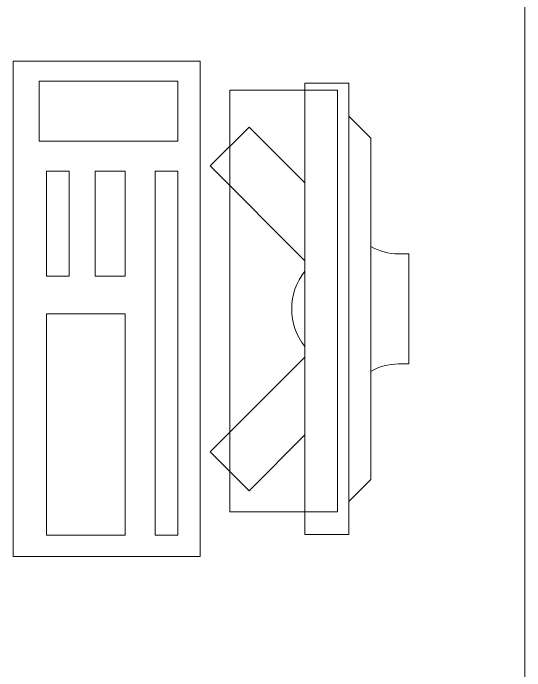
# Model space of a CAD drawing. Header units: millimetres. Extents: x -2143172 to 5255, y -610845 to 279739.
# Drawn here: x -1066567 to -1066102, y -581789 to -581192 of the extents above; entities that cross this region are included whole.
import ezdxf

# ---------------------------------------------------------------- set-up
doc = ezdxf.new("R2010")
doc.units = ezdxf.units.MM
doc.header["$LTSCALE"] = 30
doc.linetypes.add('HIDDEN', pattern=[9.525, 6.35, -3.175])
doc.layers.get('0').update_dxf_attribs({"lineweight": 5})
doc.layers.add('dims.', color=152, linetype='Continuous', lineweight=5)
doc.layers.add('LOADING', color=163, linetype='Continuous', lineweight=5)

# ---------------------------------------------------------------- blocks, each defined once
blk = doc.blocks.new('GF21043-P')
at = {"color": 0}
blk.add_line((0.8, 0.75), (-0.8, 0.75), dxfattribs=at)
blk = doc.blocks.new('ITCWLS1-P')
for p, q in [((-0.17, 0.45), (-0.17, 0)), ((-0.17, 0.45), (0, 0.45)), ((0, 0.45), (0, 0)), ((-0.14957, 0.43047), (-0.12914, 0.43047)), ((-0.12914, 0.43047), (-0.12914, 0.40893)), ((-0.26509, 0.43, 0), (-0.30509, 0.43, 0)), ((-0.30509, 0.43, 0), (-0.30509, 0.02, 0)), ((-0.26509, 0.43, 0), (-0.26509, 0.02, 0)), ((-0.32509, 0.38, 0), (-0.30509, 0.4, 0)), ((-0.32509, 0.38, 0), (-0.32509, 0.07, 0)), ((-0.32509, 0.07, 0), (-0.30509, 0.05, 0)), ((-0.30509, 0.02, 0), (-0.26509, 0.02, 0)), ((-0.17, 0), (0, 0))]:
    blk.add_line(p, q)
at = {"color": 8, "linetype": 'HIDDEN'}
for p, q in [((-0.197, 0.40939), (-0.295, 0.40939)), ((-0.295, 0.02639), (-0.295, 0.40939)), ((-0.197, 0.02639), (-0.197, 0.40939)), ((-0.197, 0.02639), (-0.295, 0.02639))]:
    blk.add_line(p, q, dxfattribs=at)
at = {"color": 1, "extrusion": (2.48281e-10, 3.18408e-10, -1)}
for p, q in [((-0.26509, 0.33952), (-0.21443, 0.39019)), ((-0.17907, 0.35483), (-0.21443, 0.39019)), ((-0.26509, 0.26881), (-0.17907, 0.35483))]:
    blk.add_line(p, q, dxfattribs=at)
at = {"color": 1}
for p, q in [((-0.35032, 0.275), (-0.35961, 0.275)), ((-0.35961, 0.175), (-0.35961, 0.275)), ((-0.35032, 0.175), (-0.35961, 0.175))]:
    blk.add_line(p, q, dxfattribs=at)
at = {"color": 1, "extrusion": (2.48281e-10, -3.18408e-10, -1)}
for p, q in [((-0.26509, 0.18119), (-0.17907, 0.09517)), ((-0.26509, 0.11048), (-0.21443, 0.05981)), ((-0.17907, 0.09517), (-0.21443, 0.05981))]:
    blk.add_line(p, q, dxfattribs=at)
blk.add_lwpolyline([(-0.12914, 0.40893), (-0.12914, 0.09996), (-0.14957, 0.09996), (-0.14957, 0.43047)])
for points in [[(-0.1019, 0.43047), (-0.03039, 0.43047), (-0.03039, 0.22944), (-0.1019, 0.22944)], [(-0.1019, 0.19536), (-0.07466, 0.19536), (-0.07466, 0.09996), (-0.1019, 0.09996)], [(-0.03039, 0.19536), (-0.05082, 0.19536), (-0.05082, 0.09996), (-0.03039, 0.09996)], [(-0.14957, 0.0727), (-0.02358, 0.0727), (-0.02358, 0.01818), (-0.14957, 0.01818)]]:
    blk.add_lwpolyline(points, close=True)
at = {"color": 250, "linetype": 'Continuous'}
for points in [[(-0.14957, 0.09997), (-0.14957, 0.09997), (-0.14957, 0.09997), (-0.14957, 0.09997), (-0.14957, 0.09997), (-0.14957, 0.09997), (-0.14957, 0.09997), (-0.14957, 0.09997), (-0.14957, 0.09997)], [(-0.14957, 0.09997), (-0.14957, 0.09997), (-0.14957, 0.09997), (-0.14957, 0.09997), (-0.14957, 0.09997), (-0.14957, 0.09997), (-0.14957, 0.09997), (-0.14957, 0.09997), (-0.14957, 0.09997), (-0.14957, 0.09997), (-0.14957, 0.09997), (-0.14957, 0.09997), (-0.14957, 0.09997), (-0.14957, 0.09997), (-0.14957, 0.09997), (-0.14957, 0.09997), (-0.14957, 0.09997), (-0.14957, 0.09997)], [(-0.14957, 0.09996), (-0.14957, 0.09996), (-0.14957, 0.09996), (-0.14957, 0.09996), (-0.14957, 0.09996), (-0.14957, 0.09996), (-0.14957, 0.09996), (-0.14957, 0.09996), (-0.14957, 0.09996), (-0.14957, 0.09996)], [(-0.14957, 0.09996), (-0.14957, 0.09996), (-0.14957, 0.09996), (-0.14957, 0.09996), (-0.14957, 0.09996), (-0.14957, 0.09996), (-0.14957, 0.09996)], [(-0.14957, 0.09997), (-0.14957, 0.09997), (-0.14957, 0.09997), (-0.14957, 0.09997), (-0.14957, 0.09997), (-0.14957, 0.09997), (-0.14957, 0.09997), (-0.14957, 0.09997), (-0.14957, 0.09997), (-0.14957, 0.09997)], [(-0.14957, 0.09997), (-0.14957, 0.09997), (-0.14957, 0.09997), (-0.14957, 0.09997), (-0.14957, 0.09997), (-0.14957, 0.09997), (-0.14957, 0.09997), (-0.14957, 0.09997), (-0.14957, 0.09997), (-0.14957, 0.09997), (-0.14957, 0.09997), (-0.14957, 0.09997), (-0.14957, 0.09997), (-0.14957, 0.09997), (-0.14957, 0.09997)], [(-0.14957, 0.09997), (-0.14957, 0.09997), (-0.14957, 0.09997), (-0.14957, 0.09997), (-0.14957, 0.09997), (-0.14957, 0.09997), (-0.14957, 0.09997), (-0.14957, 0.09997), (-0.14957, 0.09997), (-0.14957, 0.09997)], [(-0.14957, 0.09997), (-0.14957, 0.09997), (-0.14957, 0.09997), (-0.14957, 0.09997), (-0.14957, 0.09997), (-0.14957, 0.09997), (-0.14957, 0.09997), (-0.14957, 0.09997), (-0.14957, 0.09997), (-0.14957, 0.09997)], [(-0.14957, 0.09996), (-0.14957, 0.09996), (-0.14957, 0.09996), (-0.14957, 0.09996), (-0.14957, 0.09996), (-0.14957, 0.09996), (-0.14957, 0.09996), (-0.14957, 0.09996), (-0.14957, 0.09996), (-0.14957, 0.09996), (-0.14957, 0.09996), (-0.14957, 0.09996), (-0.14957, 0.09996), (-0.14957, 0.09996), (-0.14957, 0.09996), (-0.14957, 0.09996), (-0.14957, 0.09996), (-0.14957, 0.09996), (-0.14957, 0.09997), (-0.14957, 0.09997), (-0.14957, 0.09997), (-0.14957, 0.09997), (-0.14957, 0.09997), (-0.14957, 0.09997), (-0.14957, 0.09997), (-0.14957, 0.09997), (-0.14957, 0.09997), (-0.14957, 0.09997), (-0.14957, 0.09997), (-0.14957, 0.09997), (-0.14957, 0.09997), (-0.14957, 0.09997), (-0.14956, 0.09997), (-0.14956, 0.09997), (-0.14956, 0.09997), (-0.14956, 0.09996), (-0.14956, 0.09996), (-0.14956, 0.09996), (-0.14956, 0.09996), (-0.14956, 0.09996), (-0.14956, 0.09996), (-0.14956, 0.09996), (-0.14956, 0.09996), (-0.14956, 0.09996), (-0.14956, 0.09996), (-0.14956, 0.09996), (-0.14956, 0.09996), (-0.14956, 0.09996), (-0.14957, 0.09996), (-0.14957, 0.09996), (-0.14957, 0.09996), (-0.14957, 0.09996), (-0.14957, 0.09996), (-0.14957, 0.09996)], [(-0.14957, 0.09996), (-0.14957, 0.09996), (-0.14957, 0.09996), (-0.14957, 0.09996), (-0.14957, 0.09996), (-0.14957, 0.09996), (-0.14957, 0.09996), (-0.14957, 0.09996), (-0.14957, 0.09996), (-0.14957, 0.09996), (-0.14957, 0.09997), (-0.14957, 0.09997), (-0.14957, 0.09997), (-0.14957, 0.09996), (-0.14957, 0.09996), (-0.14957, 0.09996), (-0.14957, 0.09996), (-0.14957, 0.09996), (-0.14957, 0.09996), (-0.14957, 0.09997), (-0.14957, 0.09997), (-0.14957, 0.09997), (-0.14957, 0.09997), (-0.14957, 0.09997), (-0.14957, 0.09997), (-0.14957, 0.09997), (-0.14957, 0.09997), (-0.14957, 0.09997), (-0.14957, 0.09997), (-0.14957, 0.09997), (-0.14957, 0.09997), (-0.14957, 0.09997), (-0.14957, 0.09997), (-0.14957, 0.09997), (-0.14957, 0.09997), (-0.14957, 0.09997), (-0.14957, 0.09997), (-0.14957, 0.09997), (-0.14957, 0.09997), (-0.14957, 0.09997), (-0.14957, 0.09997), (-0.14957, 0.09997), (-0.14957, 0.09997), (-0.14957, 0.09997), (-0.14957, 0.09997), (-0.14957, 0.09997), (-0.14957, 0.09997), (-0.14957, 0.09997), (-0.14957, 0.09997), (-0.14957, 0.09997), (-0.14957, 0.09997), (-0.14957, 0.09997), (-0.14957, 0.09997), (-0.14957, 0.09997), (-0.14957, 0.09997), (-0.14957, 0.09997), (-0.14957, 0.09997), (-0.14957, 0.09997), (-0.14957, 0.09997), (-0.14957, 0.09997), (-0.14957, 0.09997), (-0.14957, 0.09997), (-0.14957, 0.09997), (-0.14957, 0.09997), (-0.14957, 0.09997), (-0.14957, 0.09997), (-0.14957, 0.09997), (-0.14957, 0.09997), (-0.14957, 0.09997), (-0.14957, 0.09997), (-0.14957, 0.09997), (-0.14957, 0.09997), (-0.14957, 0.09997), (-0.14957, 0.09997), (-0.14957, 0.09997), (-0.14957, 0.09997), (-0.14957, 0.09997), (-0.14957, 0.09997), (-0.14957, 0.09997), (-0.14957, 0.09997), (-0.14956, 0.09997), (-0.14957, 0.09997), (-0.14957, 0.09997), (-0.14957, 0.09997), (-0.14957, 0.09997), (-0.14956, 0.09997), (-0.14957, 0.09997), (-0.14957, 0.09997), (-0.14957, 0.09997), (-0.14957, 0.09997), (-0.14957, 0.09997), (-0.14957, 0.09997), (-0.14957, 0.09997), (-0.14957, 0.09997), (-0.14957, 0.09997), (-0.14957, 0.09997), (-0.14956, 0.09997), (-0.14957, 0.09996), (-0.14957, 0.09996), (-0.14957, 0.09996), (-0.14956, 0.09996), (-0.14957, 0.09996), (-0.14957, 0.09996), (-0.14957, 0.09996), (-0.14957, 0.09996), (-0.14957, 0.09996), (-0.14957, 0.09996), (-0.14957, 0.09996), (-0.14957, 0.09996), (-0.14957, 0.09996), (-0.14957, 0.09996)], [(-0.14957, 0.09996), (-0.14957, 0.09996), (-0.14957, 0.09996), (-0.14957, 0.09996), (-0.14957, 0.09996), (-0.14957, 0.09996), (-0.14957, 0.09996), (-0.14957, 0.09996)], [(-0.14957, 0.09996), (-0.14957, 0.09996), (-0.14957, 0.09996), (-0.14957, 0.09996), (-0.14957, 0.09996), (-0.14957, 0.09996), (-0.14957, 0.09996), (-0.14957, 0.09996), (-0.14957, 0.09996), (-0.14957, 0.09996), (-0.14957, 0.09996), (-0.14957, 0.09996), (-0.14957, 0.09996), (-0.14957, 0.09996), (-0.14957, 0.09996), (-0.14957, 0.09996), (-0.14957, 0.09996), (-0.14957, 0.09996), (-0.14957, 0.09996), (-0.14957, 0.09996), (-0.14957, 0.09996), (-0.14957, 0.09996), (-0.14957, 0.09996), (-0.14957, 0.09996), (-0.14957, 0.09996), (-0.14957, 0.09996), (-0.14957, 0.09996), (-0.14957, 0.09996), (-0.14957, 0.09996), (-0.14957, 0.09996), (-0.14957, 0.09996), (-0.14957, 0.09996), (-0.14957, 0.09996), (-0.14957, 0.09996), (-0.14957, 0.09996), (-0.14957, 0.09996), (-0.14957, 0.09996), (-0.14957, 0.09996), (-0.14957, 0.09996), (-0.14957, 0.09996), (-0.14957, 0.09996), (-0.14957, 0.09996), (-0.14957, 0.09996), (-0.14957, 0.09996), (-0.14957, 0.09996), (-0.14957, 0.09996), (-0.14957, 0.09996), (-0.14957, 0.09996), (-0.14956, 0.09996), (-0.14956, 0.09996), (-0.14956, 0.09996), (-0.14956, 0.09996), (-0.14957, 0.09996), (-0.14957, 0.09996), (-0.14957, 0.09996), (-0.14957, 0.09996), (-0.14957, 0.09996), (-0.14957, 0.09996), (-0.14956, 0.09996), (-0.14957, 0.09996), (-0.14957, 0.09996), (-0.14957, 0.09996), (-0.14957, 0.09996), (-0.14957, 0.09996), (-0.14957, 0.09996), (-0.14957, 0.09996), (-0.14957, 0.09996), (-0.14957, 0.09996), (-0.14957, 0.09996), (-0.14956, 0.09996), (-0.14956, 0.09996), (-0.14957, 0.09996), (-0.14957, 0.09996), (-0.14957, 0.09996), (-0.14957, 0.09996), (-0.14957, 0.09996), (-0.14957, 0.09996), (-0.14957, 0.09996), (-0.14957, 0.09996), (-0.14957, 0.09996), (-0.14957, 0.09996), (-0.14957, 0.09996), (-0.14957, 0.09996), (-0.14957, 0.09996), (-0.14957, 0.09996), (-0.14957, 0.09996), (-0.14957, 0.09996), (-0.14957, 0.09996), (-0.14957, 0.09996)], [(-0.14957, 0.09996), (-0.14957, 0.09996), (-0.14957, 0.09996), (-0.14957, 0.09996), (-0.14957, 0.09996), (-0.14957, 0.09996), (-0.14957, 0.09996), (-0.14957, 0.09996), (-0.14957, 0.09996), (-0.14957, 0.09996), (-0.14957, 0.09996), (-0.14957, 0.09996)], [(-0.14957, 0.09996), (-0.14957, 0.09996), (-0.14956, 0.09996), (-0.14956, 0.09996), (-0.14956, 0.09996), (-0.14956, 0.09996), (-0.14957, 0.09996)], [(-0.14957, 0.09996), (-0.14957, 0.09996), (-0.14957, 0.09996), (-0.14957, 0.09996), (-0.14957, 0.09996), (-0.14957, 0.09996), (-0.14957, 0.09996), (-0.14957, 0.09996), (-0.14957, 0.09996), (-0.14956, 0.09996), (-0.14956, 0.09996), (-0.14956, 0.09996), (-0.14956, 0.09996), (-0.14956, 0.09996), (-0.14956, 0.09996), (-0.14956, 0.09996), (-0.14957, 0.09996)]]:
    blk.add_lwpolyline(points, dxfattribs=at)
for points in [[(-0.14956, 0.09996), (-0.14956, 0.09996), (-0.14956, 0.09996), (-0.14956, 0.09996), (-0.14956, 0.09996), (-0.14956, 0.09996), (-0.14956, 0.09996), (-0.14956, 0.09996), (-0.14957, 0.09996), (-0.14957, 0.09996), (-0.14957, 0.09996), (-0.14957, 0.09996), (-0.14957, 0.09996), (-0.14957, 0.09996), (-0.14957, 0.09996), (-0.14957, 0.09996), (-0.14957, 0.09996), (-0.14957, 0.09996), (-0.14957, 0.09996), (-0.14957, 0.09996), (-0.14957, 0.09996), (-0.14957, 0.09996), (-0.14957, 0.09996), (-0.14957, 0.09996), (-0.14957, 0.09996), (-0.14957, 0.09996), (-0.14957, 0.09996), (-0.14957, 0.09996), (-0.14957, 0.09996), (-0.14957, 0.09996), (-0.14957, 0.09996), (-0.14957, 0.09996), (-0.14957, 0.09996), (-0.14957, 0.09996), (-0.14957, 0.09996), (-0.14957, 0.09996), (-0.14957, 0.09996), (-0.14957, 0.09996), (-0.14957, 0.09996), (-0.14957, 0.09996), (-0.14957, 0.09996), (-0.14957, 0.09996), (-0.14957, 0.09996), (-0.14957, 0.09996), (-0.14957, 0.09996), (-0.14957, 0.09996), (-0.14957, 0.09996), (-0.14957, 0.09996), (-0.14957, 0.09996), (-0.14957, 0.09996), (-0.14957, 0.09996), (-0.14957, 0.09996), (-0.14957, 0.09996), (-0.14957, 0.09996), (-0.14957, 0.09996), (-0.14957, 0.09996), (-0.14957, 0.09996), (-0.14956, 0.09996), (-0.14956, 0.09996), (-0.14956, 0.09996), (-0.14956, 0.09996), (-0.14956, 0.09996), (-0.14956, 0.09996), (-0.14956, 0.09996), (-0.14956, 0.09996), (-0.14956, 0.09996), (-0.14956, 0.09996), (-0.14956, 0.09996), (-0.14956, 0.09996), (-0.14956, 0.09996), (-0.14956, 0.09996), (-0.14956, 0.09996), (-0.14956, 0.09996), (-0.14956, 0.09996), (-0.14956, 0.09996), (-0.14956, 0.09996), (-0.14956, 0.09996), (-0.14956, 0.09996), (-0.14956, 0.09996), (-0.14956, 0.09996), (-0.14956, 0.09996), (-0.14956, 0.09996), (-0.14956, 0.09996), (-0.14956, 0.09996), (-0.14956, 0.09996), (-0.14956, 0.09996), (-0.14956, 0.09996), (-0.14956, 0.09996), (-0.14956, 0.09996), (-0.14957, 0.09996), (-0.14957, 0.09996), (-0.14957, 0.09996), (-0.14957, 0.09996), (-0.14957, 0.09996), (-0.14957, 0.09996), (-0.14957, 0.09996), (-0.14957, 0.09996), (-0.14957, 0.09996), (-0.14957, 0.09996), (-0.14957, 0.09996), (-0.14957, 0.09996), (-0.14957, 0.09996), (-0.14957, 0.09996), (-0.14957, 0.09996), (-0.14957, 0.09996), (-0.14957, 0.09996), (-0.14957, 0.09996), (-0.14957, 0.09996), (-0.14957, 0.09996), (-0.14957, 0.09996), (-0.14957, 0.09996), (-0.14957, 0.09996), (-0.14957, 0.09996), (-0.14957, 0.09996), (-0.14957, 0.09996), (-0.14957, 0.09996), (-0.14957, 0.09996), (-0.14957, 0.09996), (-0.14957, 0.09996), (-0.14957, 0.09996), (-0.14957, 0.09996), (-0.14957, 0.09996), (-0.14957, 0.09996), (-0.14957, 0.09996), (-0.14957, 0.09996), (-0.14957, 0.09996), (-0.14957, 0.09996), (-0.14957, 0.09996), (-0.14957, 0.09996), (-0.14957, 0.09996), (-0.14957, 0.09996), (-0.14957, 0.09996), (-0.14957, 0.09996), (-0.14957, 0.09996), (-0.14957, 0.09996), (-0.14957, 0.09996), (-0.14957, 0.09996), (-0.14957, 0.09996), (-0.14957, 0.09996), (-0.14957, 0.09996), (-0.14957, 0.09996), (-0.14957, 0.09996), (-0.14957, 0.09996), (-0.14957, 0.09996), (-0.14957, 0.09996), (-0.14957, 0.09996), (-0.14957, 0.09996), (-0.14957, 0.09996), (-0.14957, 0.09996), (-0.14957, 0.09996), (-0.14957, 0.09996), (-0.14957, 0.09996), (-0.14957, 0.09996), (-0.14957, 0.09996), (-0.14956, 0.09996), (-0.14956, 0.09996), (-0.14956, 0.09996), (-0.14956, 0.09996), (-0.14956, 0.09996), (-0.14956, 0.09996), (-0.14956, 0.09996), (-0.14956, 0.09996), (-0.14956, 0.09996), (-0.14956, 0.09996), (-0.14956, 0.09996), (-0.14956, 0.09996), (-0.14956, 0.09996), (-0.14956, 0.09996), (-0.14956, 0.09996), (-0.14956, 0.09996), (-0.14956, 0.09996), (-0.14956, 0.09996), (-0.14956, 0.09996), (-0.14956, 0.09996), (-0.14956, 0.09996), (-0.14956, 0.09996), (-0.14956, 0.09996), (-0.14956, 0.09996), (-0.14956, 0.09996), (-0.14956, 0.09996), (-0.14956, 0.09996), (-0.14956, 0.09996), (-0.14956, 0.09996), (-0.14956, 0.09996), (-0.14956, 0.09996), (-0.14956, 0.09996), (-0.14956, 0.09996), (-0.14956, 0.09996), (-0.14956, 0.09996), (-0.14956, 0.09996), (-0.14956, 0.09996), (-0.14956, 0.09996), (-0.14956, 0.09996), (-0.14956, 0.09996), (-0.14956, 0.09996), (-0.14956, 0.09996), (-0.14956, 0.09996), (-0.14956, 0.09996), (-0.14956, 0.09996), (-0.14956, 0.09996), (-0.14956, 0.09996), (-0.14957, 0.09996), (-0.14957, 0.09996), (-0.14957, 0.09996), (-0.14957, 0.09996), (-0.14957, 0.09996), (-0.14957, 0.09996), (-0.14957, 0.09996), (-0.14957, 0.09996), (-0.14957, 0.09996), (-0.14957, 0.09996), (-0.14957, 0.09996), (-0.14957, 0.09996), (-0.14957, 0.09996), (-0.14957, 0.09996), (-0.14957, 0.09996), (-0.14957, 0.09996), (-0.14957, 0.09996), (-0.14957, 0.09996), (-0.14957, 0.09996), (-0.14957, 0.09996), (-0.14957, 0.09996), (-0.14957, 0.09996), (-0.14957, 0.09996), (-0.14957, 0.09996), (-0.14957, 0.09996), (-0.14957, 0.09996), (-0.14957, 0.09996), (-0.14957, 0.09996), (-0.14957, 0.09996), (-0.14957, 0.09996), (-0.14957, 0.09996), (-0.14957, 0.09996), (-0.14957, 0.09996), (-0.14957, 0.09996), (-0.14956, 0.09996), (-0.14956, 0.09996), (-0.14956, 0.09996), (-0.14956, 0.09996), (-0.14956, 0.09996), (-0.14956, 0.09996), (-0.14956, 0.09996), (-0.14956, 0.09996), (-0.14956, 0.09996), (-0.14956, 0.09996), (-0.14956, 0.09996), (-0.14956, 0.09996), (-0.14956, 0.09996), (-0.14956, 0.09996), (-0.14956, 0.09996), (-0.14956, 0.09996), (-0.14956, 0.09996), (-0.14956, 0.09996), (-0.14956, 0.09996), (-0.14956, 0.09996), (-0.14956, 0.09996), (-0.14956, 0.09996), (-0.14956, 0.09996), (-0.14956, 0.09996), (-0.14956, 0.09996), (-0.14956, 0.09996), (-0.14956, 0.09996), (-0.14956, 0.09996), (-0.14956, 0.09996), (-0.14956, 0.09996), (-0.14956, 0.09996), (-0.14956, 0.09996), (-0.14956, 0.09996), (-0.14956, 0.09996), (-0.14956, 0.09996), (-0.14956, 0.09996), (-0.14956, 0.09996), (-0.14956, 0.09996), (-0.14956, 0.09996), (-0.14956, 0.09996), (-0.14956, 0.09996), (-0.14956, 0.09996)], [(-0.14957, 0.09996), (-0.14957, 0.09996), (-0.14957, 0.09996), (-0.14957, 0.09996), (-0.14957, 0.09996), (-0.14957, 0.09996), (-0.14957, 0.09996), (-0.14957, 0.09996), (-0.14957, 0.09996), (-0.14957, 0.09996), (-0.14957, 0.09996), (-0.14957, 0.09996), (-0.14957, 0.09996), (-0.14957, 0.09996), (-0.14957, 0.09996), (-0.14957, 0.09996), (-0.14957, 0.09996), (-0.14957, 0.09996), (-0.14957, 0.09996), (-0.14957, 0.09996), (-0.14957, 0.09996), (-0.14957, 0.09996), (-0.14957, 0.09996), (-0.14957, 0.09996), (-0.14957, 0.09996), (-0.14957, 0.09996), (-0.14957, 0.09996), (-0.14957, 0.09996), (-0.14957, 0.09996), (-0.14957, 0.09996), (-0.14957, 0.09996), (-0.14957, 0.09996), (-0.14957, 0.09996), (-0.14957, 0.09996), (-0.14957, 0.09996), (-0.14957, 0.09996), (-0.14957, 0.09996), (-0.14957, 0.09996), (-0.14957, 0.09996), (-0.14957, 0.09996), (-0.14957, 0.09996), (-0.14957, 0.09996), (-0.14957, 0.09996), (-0.14957, 0.09996), (-0.14957, 0.09996), (-0.14957, 0.09996), (-0.14957, 0.09996), (-0.14957, 0.09996), (-0.14957, 0.09996), (-0.14957, 0.09996), (-0.14957, 0.09996), (-0.14957, 0.09996), (-0.14957, 0.09996), (-0.14957, 0.09996), (-0.14957, 0.09996), (-0.14957, 0.09996), (-0.14957, 0.09996), (-0.14957, 0.09996), (-0.14957, 0.09996), (-0.14957, 0.09996), (-0.14957, 0.09996), (-0.14957, 0.09996), (-0.14957, 0.09996), (-0.14957, 0.09996), (-0.14957, 0.09996), (-0.14957, 0.09996), (-0.14957, 0.09996), (-0.14957, 0.09996), (-0.14957, 0.09996), (-0.14957, 0.09996), (-0.14957, 0.09996), (-0.14957, 0.09996), (-0.14957, 0.09996), (-0.14957, 0.09996), (-0.14957, 0.09996), (-0.14957, 0.09996), (-0.14957, 0.09996), (-0.14957, 0.09996), (-0.14957, 0.09996), (-0.14957, 0.09996), (-0.14957, 0.09996), (-0.14957, 0.09996), (-0.14957, 0.09996), (-0.14957, 0.09996), (-0.14957, 0.09996), (-0.14957, 0.09996), (-0.14957, 0.09996), (-0.14957, 0.09996), (-0.14957, 0.09996), (-0.14957, 0.09996), (-0.14957, 0.09996), (-0.14957, 0.09996), (-0.14957, 0.09996), (-0.14957, 0.09996), (-0.14957, 0.09996), (-0.14957, 0.09996), (-0.14957, 0.09996), (-0.14957, 0.09996), (-0.14957, 0.09996), (-0.14957, 0.09996), (-0.14957, 0.09996), (-0.14957, 0.09996), (-0.14957, 0.09996), (-0.14957, 0.09996), (-0.14957, 0.09996), (-0.14957, 0.09996), (-0.14957, 0.09996), (-0.14957, 0.09996), (-0.14957, 0.09996), (-0.14957, 0.09996), (-0.14957, 0.09996), (-0.14957, 0.09996), (-0.14957, 0.09996), (-0.14957, 0.09996), (-0.14957, 0.09996), (-0.14957, 0.09996), (-0.14957, 0.09996), (-0.14957, 0.09996), (-0.14957, 0.09996), (-0.14957, 0.09996), (-0.14957, 0.09996), (-0.14957, 0.09996), (-0.14957, 0.09996), (-0.14957, 0.09996), (-0.14957, 0.09996), (-0.14957, 0.09996), (-0.14957, 0.09996), (-0.14957, 0.09996), (-0.14957, 0.09996), (-0.14957, 0.09996), (-0.14957, 0.09996), (-0.14957, 0.09996), (-0.14957, 0.09996), (-0.14957, 0.09996), (-0.14957, 0.09996), (-0.14957, 0.09996), (-0.14957, 0.09996), (-0.14957, 0.09996), (-0.14957, 0.09996), (-0.14957, 0.09996), (-0.14957, 0.09996), (-0.14957, 0.09996), (-0.14957, 0.09996), (-0.14957, 0.09996), (-0.14957, 0.09996), (-0.14957, 0.09996), (-0.14957, 0.09996), (-0.14957, 0.09996), (-0.14957, 0.09996), (-0.14957, 0.09996), (-0.14957, 0.09996), (-0.14957, 0.09996), (-0.14957, 0.09996), (-0.14957, 0.09996), (-0.14957, 0.09996), (-0.14957, 0.09996), (-0.14957, 0.09996), (-0.14957, 0.09996), (-0.14957, 0.09996), (-0.14957, 0.09996), (-0.14957, 0.09996), (-0.14957, 0.09996), (-0.14957, 0.09996), (-0.14957, 0.09996), (-0.14957, 0.09996), (-0.14957, 0.09996), (-0.14957, 0.09996), (-0.14957, 0.09996), (-0.14957, 0.09996), (-0.14957, 0.09996), (-0.14957, 0.09996), (-0.14957, 0.09996), (-0.14957, 0.09996), (-0.14957, 0.09996), (-0.14957, 0.09996), (-0.14957, 0.09996), (-0.14957, 0.09996), (-0.14957, 0.09996), (-0.14957, 0.09996), (-0.14957, 0.09996), (-0.14957, 0.09996), (-0.14957, 0.09996), (-0.14957, 0.09996), (-0.14957, 0.09996), (-0.14957, 0.09996), (-0.14957, 0.09996), (-0.14957, 0.09996), (-0.14957, 0.09996), (-0.14957, 0.09996), (-0.14957, 0.09996), (-0.14957, 0.09996), (-0.14957, 0.09996), (-0.14957, 0.09996), (-0.14957, 0.09996), (-0.14957, 0.09996), (-0.14957, 0.09996), (-0.14957, 0.09996), (-0.14957, 0.09996), (-0.14957, 0.09996), (-0.14957, 0.09996), (-0.14957, 0.09996), (-0.14957, 0.09996), (-0.14957, 0.09996), (-0.14957, 0.09996), (-0.14957, 0.09996), (-0.14957, 0.09996), (-0.14957, 0.09996), (-0.14957, 0.09996), (-0.14957, 0.09996), (-0.14957, 0.09996), (-0.14957, 0.09996), (-0.14957, 0.09996), (-0.14957, 0.09996), (-0.14957, 0.09996)], [(-0.14957, 0.09996), (-0.14957, 0.09996), (-0.14957, 0.09996), (-0.14957, 0.09996), (-0.14957, 0.09996), (-0.14957, 0.09996), (-0.14957, 0.09996), (-0.14957, 0.09996), (-0.14957, 0.09996), (-0.14957, 0.09996), (-0.14957, 0.09996), (-0.14957, 0.09996), (-0.14957, 0.09996), (-0.14957, 0.09996), (-0.14957, 0.09996), (-0.14957, 0.09996), (-0.14957, 0.09996), (-0.14957, 0.09996), (-0.14957, 0.09996), (-0.14957, 0.09996), (-0.14957, 0.09996), (-0.14957, 0.09996), (-0.14957, 0.09996), (-0.14957, 0.09996), (-0.14957, 0.09996), (-0.14957, 0.09996), (-0.14957, 0.09996), (-0.14957, 0.09996), (-0.14957, 0.09996), (-0.14957, 0.09996), (-0.14957, 0.09996), (-0.14957, 0.09996), (-0.14957, 0.09996), (-0.14957, 0.09996), (-0.14957, 0.09996), (-0.14957, 0.09996), (-0.14957, 0.09996), (-0.14957, 0.09996), (-0.14957, 0.09996), (-0.14957, 0.09996), (-0.14957, 0.09996), (-0.14957, 0.09996), (-0.14957, 0.09996), (-0.14957, 0.09996), (-0.14957, 0.09996), (-0.14957, 0.09996), (-0.14957, 0.09996), (-0.14957, 0.09996), (-0.14957, 0.09996), (-0.14957, 0.09996), (-0.14957, 0.09996), (-0.14957, 0.09996), (-0.14957, 0.09996), (-0.14957, 0.09996), (-0.14957, 0.09996), (-0.14957, 0.09996), (-0.14957, 0.09996), (-0.14957, 0.09996), (-0.14957, 0.09996), (-0.14957, 0.09996), (-0.14957, 0.09996), (-0.14957, 0.09996), (-0.14957, 0.09996), (-0.14957, 0.09996), (-0.14957, 0.09996), (-0.14957, 0.09996), (-0.14957, 0.09996), (-0.14957, 0.09996), (-0.14957, 0.09996), (-0.14957, 0.09996), (-0.14957, 0.09996), (-0.14957, 0.09996), (-0.14957, 0.09996), (-0.14957, 0.09996), (-0.14957, 0.09996), (-0.14957, 0.09996), (-0.14957, 0.09996), (-0.14957, 0.09996), (-0.14957, 0.09996), (-0.14957, 0.09996), (-0.14957, 0.09996), (-0.14957, 0.09996), (-0.14957, 0.09996), (-0.14957, 0.09996), (-0.14957, 0.09996), (-0.14957, 0.09996), (-0.14957, 0.09996), (-0.14957, 0.09996), (-0.14957, 0.09996), (-0.14957, 0.09996), (-0.14957, 0.09996), (-0.14957, 0.09996), (-0.14957, 0.09996), (-0.14957, 0.09996), (-0.14957, 0.09996), (-0.14957, 0.09996), (-0.14957, 0.09996), (-0.14957, 0.09996), (-0.14957, 0.09996), (-0.14957, 0.09996), (-0.14957, 0.09996), (-0.14957, 0.09996), (-0.14957, 0.09996), (-0.14957, 0.09996), (-0.14957, 0.09996), (-0.14957, 0.09996), (-0.14957, 0.09996), (-0.14957, 0.09996), (-0.14957, 0.09996), (-0.14957, 0.09996), (-0.14957, 0.09996), (-0.14957, 0.09996), (-0.14957, 0.09996), (-0.14957, 0.09996), (-0.14957, 0.09996), (-0.14957, 0.09996), (-0.14957, 0.09996), (-0.14957, 0.09996), (-0.14957, 0.09996), (-0.14957, 0.09996), (-0.14957, 0.09996), (-0.14957, 0.09996), (-0.14957, 0.09996), (-0.14957, 0.09996), (-0.14957, 0.09996), (-0.14957, 0.09996), (-0.14957, 0.09996), (-0.14957, 0.09996), (-0.14957, 0.09996), (-0.14957, 0.09996), (-0.14957, 0.09996), (-0.14957, 0.09996), (-0.14957, 0.09996), (-0.14957, 0.09996), (-0.14957, 0.09996), (-0.14957, 0.09996), (-0.14957, 0.09996), (-0.14957, 0.09996), (-0.14957, 0.09996), (-0.14957, 0.09996), (-0.14957, 0.09996), (-0.14957, 0.09996), (-0.14957, 0.09996), (-0.14957, 0.09996), (-0.14957, 0.09996), (-0.14957, 0.09996), (-0.14957, 0.09996), (-0.14957, 0.09996), (-0.14957, 0.09996), (-0.14957, 0.09996), (-0.14957, 0.09996), (-0.14957, 0.09996), (-0.14957, 0.09996), (-0.14957, 0.09996), (-0.14957, 0.09996), (-0.14957, 0.09996), (-0.14957, 0.09996), (-0.14957, 0.09996), (-0.14957, 0.09996), (-0.14957, 0.09996), (-0.14957, 0.09996), (-0.14957, 0.09996), (-0.14957, 0.09996), (-0.14957, 0.09996), (-0.14957, 0.09996), (-0.14957, 0.09996), (-0.14957, 0.09996), (-0.14957, 0.09996), (-0.14957, 0.09996), (-0.14957, 0.09996), (-0.14957, 0.09996), (-0.14957, 0.09996), (-0.14957, 0.09996), (-0.14957, 0.09996), (-0.14957, 0.09996), (-0.14957, 0.09996), (-0.14957, 0.09996), (-0.14957, 0.09996), (-0.14957, 0.09996), (-0.14957, 0.09996), (-0.14957, 0.09996), (-0.14957, 0.09996), (-0.14957, 0.09996), (-0.14957, 0.09996), (-0.14957, 0.09996), (-0.14957, 0.09996), (-0.14957, 0.09996), (-0.14957, 0.09996), (-0.14957, 0.09996), (-0.14957, 0.09996), (-0.14957, 0.09996), (-0.14957, 0.09996), (-0.14957, 0.09996), (-0.14957, 0.09996), (-0.14957, 0.09996), (-0.14957, 0.09996), (-0.14957, 0.09996), (-0.14957, 0.09996), (-0.14957, 0.09996), (-0.14957, 0.09996), (-0.14957, 0.09996), (-0.14957, 0.09996), (-0.14957, 0.09996), (-0.14957, 0.09996), (-0.14957, 0.09996), (-0.14957, 0.09996), (-0.14957, 0.09996), (-0.14957, 0.09996), (-0.14957, 0.09996), (-0.14957, 0.09996), (-0.14957, 0.09996), (-0.14957, 0.09996), (-0.14957, 0.09996), (-0.14957, 0.09996), (-0.14957, 0.09996), (-0.14957, 0.09996), (-0.14957, 0.09996), (-0.14957, 0.09996), (-0.14957, 0.09996)]]:
    blk.add_lwpolyline(points, close=True, dxfattribs=at)
at = {"color": 1}
for centre, radius, start, end in [((-0.35032, 0.325), 0.05, 270, 300.30934), ((-0.3089, 0.225), 0.05564, 321.94311, 38.05689), ((-0.35032, 0.125), 0.05, 59.69066, 90)]:
    blk.add_arc(centre, radius, start, end, dxfattribs=at)

msp = doc.modelspace()

# ---------------------------------------------------------------- block references
at = {"layer": 'dims.', "extrusion": (-6.18937e-17, 3.19512e-06, 1), "xscale": 1000.000000000007, "yscale": 1000.000000000007, "zscale": 1000.000000000007, "rotation": 269.9999999999996}
msp.add_blockref('GF21043-P', (-1066852.01, -581568.12, -1.76), dxfattribs=at)
at = {"layer": 'LOADING', "xscale": 1000, "yscale": 1000, "zscale": 1000, "rotation": 180}
msp.add_blockref('ITCWLS1-P', (-1066567.2, -581235.6, 0.1), dxfattribs=at)

doc.saveas('drawing.dxf')
